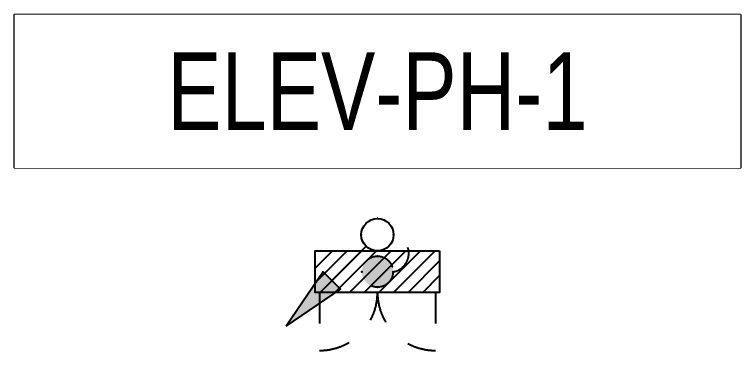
# Model space of a CAD drawing. Header units: millimetres. Extents: x -149088 to 500787, y -530175 to 1035835.
# Drawn here: x 96024 to 99528, y 1011725 to 1013345 of the extents above; entities that cross this region are included whole.
import ezdxf
from ezdxf.enums import TextEntityAlignment as Align

# ---------------------------------------------------------------- set-up
doc = ezdxf.new("R2010")
doc.units = ezdxf.units.MM
doc.header["$LTSCALE"] = 150
doc.linetypes.add('CONTINOUS', pattern=[0])
doc.linetypes.add('D1', pattern=[3, 1, -1, 1])
doc.layers.add('------01 Distribution Panel', color=3, linetype='Continuous')
doc.layers.add('-----00 LV_CABLE', color=2, linetype='Continuous')
doc.styles.add('ELEC', font='')
doc.styles.get('ELEC').set_extended_font_data('Dotum')

# ---------------------------------------------------------------- blocks, each defined once
blk = doc.blocks.new('11')
at = {"linetype": 'D1'}
h = blk.add_hatch(color=256, dxfattribs=at)
edge = h.paths.add_edge_path()
edge.add_arc((0, 0), 75, 0, 360)
blk.add_circle((0, 0), 75, dxfattribs=at)
for p in [(0, 75), (-75, 0), (75, 0), (0, -75)]:
    blk.add_point(p, dxfattribs=at)
blk = doc.blocks.new('O01')
blk.add_hatch(color=256).paths.add_polyline_path([(-149.4, -218.3), (-218.3, -149.4), (-367.7, -367.7)])
blk.add_line((-46, -46), (-183.8, -183.8))
blk.add_lwpolyline([(-367.7, -367.7), (-149.4, -218.3), (-218.3, -149.4), (-367.7, -367.7)])
blk.add_circle((0, 0), 65)
for p in [(0, 65), (0, 65), (-65, 0), (-65, 0), (65, 0), (65, 0), (0, -65), (0, -65)]:
    blk.add_point(p)
blk = doc.blocks.new('PNL3')
for p, q in [((-153.3, 300), (0, 146.7)), ((-82.6, 300), (0, 217.4)), ((-200, 276), (0, 76)), ((-200, 205.3), (0, 5.3)), ((-200, 134.6), (0, -65.4)), ((-200, 63.9), (0, -136.1)), ((-200, -6.8), (0, -206.8)), ((-200, -77.6), (0, -277.6)), ((-200, -148.3), (-48.3, -300)), ((-200, -219), (-119, -300))]:
    blk.add_line(p, q)
at = {"color": 1, "linetype": 'D1'}
for p, q in [((-200, 280), (-480, 280)), ((-200, -280), (-480, -280))]:
    blk.add_line(p, q, dxfattribs=at)
blk.add_lwpolyline([(0, -300), (-200, -300), (-200, 300), (0, 300)], close=True)
for centre, start, end in [((-200, 280), 180, 270), ((-200, -280), 90, 180)]:
    blk.add_arc(centre, 280, start, end, dxfattribs=at)

msp = doc.modelspace()

# ---------------------------------------------------------------- linework, layer by layer
at = {"layer": '------01 Distribution Panel', "linetype": 'CONTINOUS', "elevation": 0}
msp.add_lwpolyline([(99527.6, 1013345), (99527.6, 1012605), (96024.4, 1012605), (96024.4, 1013345)], close=True, dxfattribs=at)
at = {"layer": '-----00 LV_CABLE', "linetype": 'D1'}
msp.add_arc((97835.9, 1012193.7), 91.1, 283.3965, 78.5346, dxfattribs=at)

# ---------------------------------------------------------------- block references
at = {"layer": '------01 Distribution Panel', "rotation": 89.99999999999993}
msp.add_blockref('PNL3', (97776, 1012205), dxfattribs=at)
at = {"layer": '-----00 LV_CABLE', "linetype": 'D1', "xscale": 1.2, "yscale": 1.2, "zscale": 1.2}
msp.add_blockref('O01', (97776, 1012283), dxfattribs=at)
at = {"layer": '-----00 LV_CABLE', "linetype": 'D1'}
msp.add_blockref('11', (97776, 1012105), dxfattribs=at)

# ---------------------------------------------------------------- next in the draw order: wipeouts: each hides what was drawn before it
msp.add_wipeout([(96024.4, 1013345), (99527.6, 1013345), (99527.6, 1012605), (96024.4, 1012605)]).dxf.layer = '------01 Distribution Panel'

# ---------------------------------------------------------------- next in the draw order: texts
at = {"layer": '------01 Distribution Panel', "linetype": 'CONTINOUS', "style": 'ELEC', "width": 0.8}
msp.add_text('ELEV-PH-1', height=375, dxfattribs=at).set_placement((97776, 1012975), align=Align.MIDDLE)

doc.saveas('drawing.dxf')
